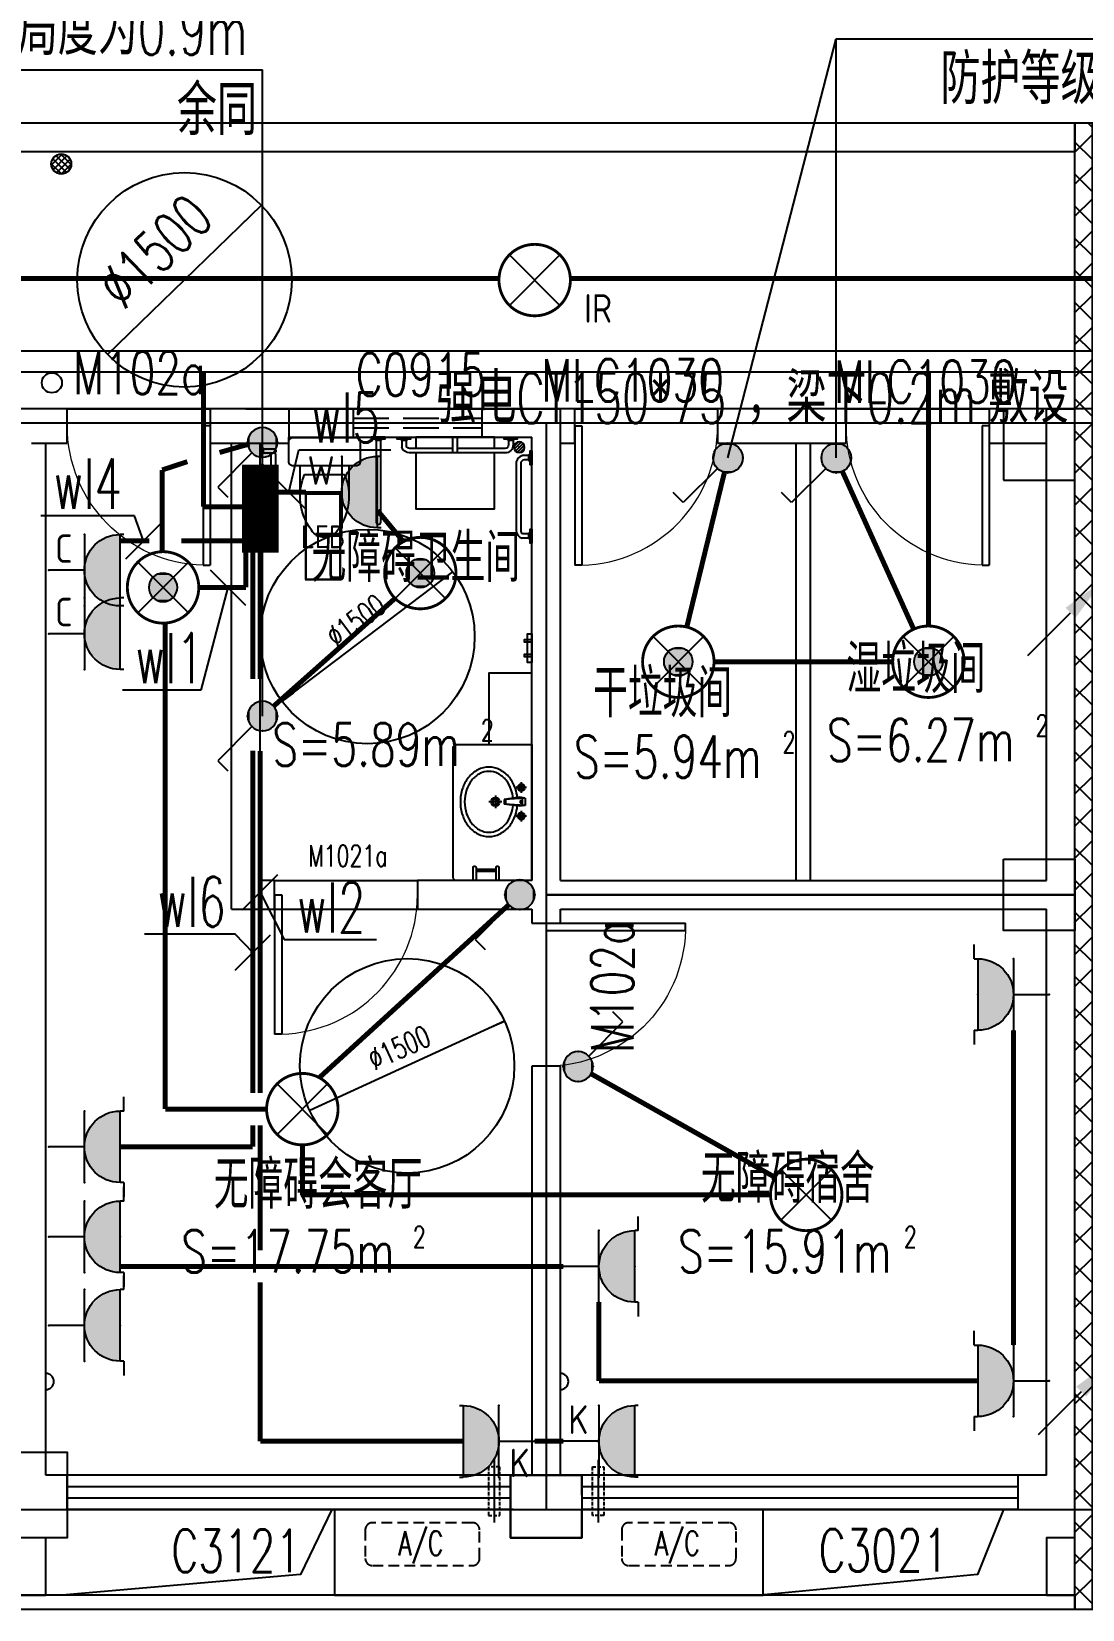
# Model space of a CAD drawing. Extents: x -9422388 to 15610651, y -1992469 to 953794.
# Drawn here: x -2735511 to -2728159, y -207151 to -196112 of the extents above; entities that cross this region are included whole.
import ezdxf
from ezdxf.enums import TextEntityAlignment as Align

# ---------------------------------------------------------------- set-up
doc = ezdxf.new("R2010")
doc.units = 0
doc.header["$LTSCALE"] = 1000
for name, pattern in [('( Hidden )', [0.375, 0.25, -0.125]), ('ACAD_ISO04W100', [30, 24, -3, 0, -3]), ('DASH', [0.35, 0.25, -0.1])]:
    doc.linetypes.add(name, pattern=pattern)
for name, color, linetype in [('0-厨卫家具', 253, 'Continuous'), ('A-FLOR-HVAC', 4, 'Continuous'), ('A-FLOR-OTHER2-ON', 83, 'Continuous'), ('A-SECT-DOOR', 141, 'Continuous'), ('CABLETRAY', 4, 'Continuous'), ('DIM-插座', 3, 'Continuous'), ('DIM-照明', 3, 'Continuous'), ('EQUIP-插座', 3, 'Continuous'), ('EQUIP-照明', 3, 'Continuous'), ('EQUIP-箱柜', 3, 'Continuous'), ('J-FURN-厨卫', 253, 'Continuous'), ('LWIRE', 4, 'Continuous'), ('TEL_TEXT', 7, 'Continuous'), ('WALL', 9, 'Continuous'), ('WINDOW_TEXT', 7, 'Continuous'), ('WIRE-插座', 5, 'Continuous'), ('WIRE-照明', 1, 'Continuous')]:
    doc.layers.add(name, color=color, linetype=linetype)
doc.styles.add('_TCH_DIM', font='SIMPLEX', dxfattribs={"bigfont": 'GBCBIG'})
doc.styles.add('_TCH_WINDOW', font='SIMPLEX', dxfattribs={"height": 3.5, "bigfont": 'GBCBIG'})
doc.styles.add('_TEL_ATTDEF', font='GBENOR', dxfattribs={"width": 0.8, "height": 3, "bigfont": 'GBCBIG'})
doc.styles.add('_TEL_DIM', font='SIMPLEX', dxfattribs={"width": 0.8, "height": 3.5, "bigfont": 'HZTXT'})
doc.styles.get("Standard").update_dxf_attribs({"font": 'gbenor.shx', "bigfont": 'gbcbig.shx'})

# ---------------------------------------------------------------- blocks, each defined once
blk = doc.blocks.new('KTWJ1')
at = {"layer": 'A-FLOR-HVAC', "color": 0, "linetype": '( Hidden )', "ltscale": 0.3}
blk.add_lwpolyline([(152982, -14209, 0.414214), (153032, -14259), (153732, -14259, 0.414214), (153782, -14209), (153782, -14009, 0.414214), (153732, -13959), (153032, -13959, 0.414214), (152982, -14009)], format="xyb", close=True, dxfattribs=at)
at = {"layer": 'A-FLOR-HVAC', "color": 0, "style": '_TCH_WINDOW', "width": 0.705882}
blk.add_text('A/C', height=170, dxfattribs=at).set_placement((153214, -14188))
blk = doc.blocks.new('KTB')
at = {"layer": 'A-SECT-DOOR', "color": 0}
blk.add_lwpolyline([(1040319, -403775), (1039069, -403775), (1039069, -404375), (1042069, -404375), (1042069, -403775), (1040819, -403775)], dxfattribs=at)
at = {"layer": 'A-FLOR-HVAC', "color": 8}
for p in [(886302, -389909), (888096, -389909)]:
    blk.add_blockref('KTWJ1', p, dxfattribs=at)
blk = doc.blocks.new('A$C0CF77FE4')
at = {"layer": 'A-FLOR-OTHER2-ON', "color": 0, "linetype": 'ACAD_ISO04W100', "ltscale": 5}
blk.add_line((40, 440), (40, 0), dxfattribs=at)
at = {"layer": 'A-FLOR-OTHER2-ON', "color": 0, "linetype": 'DASH', "ltscale": 0.1}
blk.add_lwpolyline([(0, 390), (80, 390), (80, 50), (0, 50)], close=True, dxfattribs=at)
blk = doc.blocks.new('211')
at = {"color": 0}
blk.add_lwpolyline([(1062483, -473114), (1062471, -473126), (1062471, -473158), (1062483, -473171)], dxfattribs=at)
blk.add_lwpolyline([(1062493, -473193), (1062483, -473193), (1062483, -473096), (1062493, -473096)], close=True, dxfattribs=at)
blk = doc.blocks.new('$lvtry$00000171')
at = {"color": 0}
for p, q in [((-74, 11), (-11, 74)), ((-70, -27), (27, 70)), ((-53, -53), (53, 53)), ((-27, -70), (70, 27)), ((11, -74), (74, -11))]:
    blk.add_line(p, q, dxfattribs=at)
blk.add_circle((0, 0), 75, dxfattribs=at)
blk.add_point((0, 0), dxfattribs=at)
blk = doc.blocks.new('A$C39CF5C5E')
at = {"color": 0}
for points in [[(66, 881), (66, 921), (34, 921), (34, 876)], [(630, 424), (740, 424)], [(630, 392), (740, 392)], [(677, 66), (717, 66), (717, 34), (672, 34)]]:
    blk.add_lwpolyline(points, dxfattribs=at)
for points in [[(613, 921), (613, 891, -0.414213), (556, 834), (89, 834, -0.336778), (34, 876)], [(581, 921), (581, 891, -0.414211), (556, 866), (89, 866, -0.298815), (66, 881)], [(717, 813), (687, 813, 0.414213), (630, 756), (630, 89, 0.336778), (672, 34)], [(717, 781), (687, 781, 0.414211), (662, 756), (662, 424)], [(662, 392), (662, 89, 0.298815), (677, 66)]]:
    blk.add_lwpolyline(points, format="xyb", dxfattribs=at)
at = {"layer": 'WALL', "color": 0}
for points in [[(630, 133), (240, 133), (240, 683), (630, 683)], [(662, 683), (740, 683), (740, 133), (662, 133)]]:
    blk.add_lwpolyline(points, dxfattribs=at)
at = {"layer": 'J-FURN-厨卫', "color": 8, "xscale": 0.5, "yscale": 0.5, "zscale": 0.5, "rotation": 180}
blk.add_blockref('$lvtry$00000171', (670, 856, 0), dxfattribs=at)
at = {"layer": 'WALL', "color": 8, "xscale": -1, "rotation": 270}
for p in [(473193, -1061550), (473740, -1061550)]:
    blk.add_blockref('211', p, dxfattribs=at)
at = {"layer": 'WALL', "color": 8}
for p in [(-1061754, 473940), (-1061754, 473193)]:
    blk.add_blockref('211', p, dxfattribs=at)
blk = doc.blocks.new('A$C53926EF1')
at = {"layer": '0-厨卫家具', "color": 0, "linetype": 'ByBlock'}
for p, q in [((439, 110), (439, 390)), ((499, 420), (499, 80))]:
    blk.add_line(p, q, dxfattribs=at)
blk.add_lwpolyline([(49, 342, 0.537872), (49, 158, 0.149947), (269, 80), (499, 80), (499, 30, 0.414214), (529, 0), (669, 0, 0.414214), (699, 30), (699, 470, 0.414214), (669, 500), (529, 500, 0.414214), (499, 470), (499, 420), (269, 420, 0.149947)], format="xyb", close=True, dxfattribs=at)
for centre, start, end in [((286, 23), 67.4505, 91.4725), ((286, 477), 268.6339, 292.5495)]:
    blk.add_arc(centre, 398, start, end, dxfattribs=at)
blk = doc.blocks.new('$plan$00001624')
at = {"color": 0}
for p, q in [((646, -13), (661, -28)), ((701, -28), (716, -13))]:
    blk.add_line(p, q, dxfattribs=at)
for points in [[(60, 0), (60, -13), (-60, -13), (-60, 0)], [(744, 0), (744, -13), (624, -13), (624, 0)]]:
    blk.add_lwpolyline(points, close=True, dxfattribs=at)
blk.add_lwpolyline([(-38, -13), (-23, -28), (17, -28), (33, -13)], dxfattribs=at)
for points in [[(-23, -28), (-23, -66, 0.414213), (49, -137), (632, -137, 0.119966), (665, -129)], [(17, -28), (17, -66, 0.414211), (49, -97), (632, -97, 0.298815), (661, -78)]]:
    blk.add_lwpolyline(points, format="xyb", dxfattribs=at)
blk.add_lwpolyline([(681, -137), (681, -137, -0.414214), (661, -117), (661, -28), (701, -28), (701, -117, -0.414214)], format="xyb", close=True, dxfattribs=at)
blk = doc.blocks.new('$DorLib2D$00000001')
at = {"color": 0}
for p, q in [((0.45, 0.975), (0.5, 0.975)), ((0.45, 0), (0.45, 0.975)), ((0.5, 0), (0.5, 0.975)), ((0.5, 0), (0.45, 0))]:
    blk.add_line(p, q, dxfattribs=at)
at = {"color": 0, "lineweight": 13}
blk.add_arc((0.475, 0), 0.975, 91.4693, 180, dxfattribs=at)
blk = doc.blocks.new('$TCHSYS$WIN2D')
at = {"color": 0}
for p, q in [((-0.5, 0.5), (0.5, 0.5)), ((-0.5, 0.5), (-0.5, -0.5)), ((0.5, 0.5), (0.5, -0.5)), ((0.5, 0.1667), (-0.5, 0.1667)), ((0.5, -0.1667), (-0.5, -0.1667)), ((-0.5, -0.5), (0.5, -0.5))]:
    blk.add_line(p, q, dxfattribs=at)
blk = doc.blocks.new('542523')
h = blk.add_hatch()
h.set_pattern_fill('ANSI37', color=8, scale=100)
h.set_pattern_definition([(45, (1001436.12, 205282.17), (-112.2532, 112.2532), []), (135, (1001436.12, 205282.17), (-112.2532, -112.2532), [])])
h.paths.add_polyline_path([(1622929.8, -188792.5), (1623049.8, -188792.5), (1623049.8, -199192.6), (1622929.8, -199192.6)])
h = blk.add_hatch()
h.set_pattern_fill('ANSI37', color=8, scale=20)
h.set_pattern_definition([(45, (561530.523, 194924.172), (-22.4506403, 22.4506403), []), (135, (561530.523, 194924.172), (-22.4506403, -22.4506403), [])])
edge = h.paths.add_edge_path()
edge.add_arc((1615838, -189080.4), 70, 0, 360)
at = {"color": 8}
for p, q in [((1579529.8, -188792.6), (1622929.8, -188792.5)), ((1593929.8, -188792.6), (1636422.2, -188792.5)), ((1622929.8, -188792.5), (1622929.8, -188992.5)), ((1579729.8, -188992.6), (1622929.8, -188992.5)), ((1615879.8, -190792.6), (1615629.8, -190792.6)), ((1615879.8, -190792.6), (1616879.8, -190792.6)), ((1615879.8, -191032.6), (1615879.8, -190792.6)), ((1617129.8, -190792.6), (1616879.8, -190792.6)), ((1616879.8, -190792.6), (1616879.8, -191032.6)), ((1617129.8, -190792.6), (1617429.8, -190792.6)), ((1617429.8, -190792.6), (1619329.8, -190792.6)), ((1617429.8, -190792.6), (1617429.8, -190992.6)), ((1619429.8, -190792.6), (1619329.8, -190792.6)), ((1619329.8, -194092.6), (1619329.8, -190792.6)), ((1619429.8, -191032.6), (1619429.8, -190792.6)), ((1619429.8, -190792.6), (1620429.8, -190792.6)), ((1621329.8, -190792.6), (1620429.8, -190792.6)), ((1620429.8, -190792.6), (1620429.8, -191032.6)), ((1621329.8, -191032.6), (1621329.8, -190792.6)), ((1621329.8, -190792.6), (1622329.8, -190792.6)), ((1622729.8, -190792.6), (1622329.8, -190792.6)), ((1622329.8, -190792.6), (1622329.8, -191032.6)), ((1622729.8, -194092.6), (1622729.8, -190792.6)), ((1622729.8, -190792.6), (1622929.8, -190792.6)), ((1622929.8, -194192.6), (1622929.8, -190792.6)), ((1639742.7, -190892.6), (1593929.8, -190892.6)), ((1615629.8, -191032.6), (1615879.8, -191032.6)), ((1615729.8, -198252.6), (1615729.8, -191032.6)), ((1616879.8, -191032.6), (1617129.8, -191032.6)), ((1617029.8, -194292.6), (1617029.8, -191032.6)), ((1617129.8, -191032.6), (1617429.8, -191032.6)), ((1617229.8, -194092.6), (1617229.8, -191032.6)), ((1617429.8, -190992.6), (1619129.8, -190992.6)), ((1617429.8, -191032.6), (1617429.8, -190992.6)), ((1618040.9, -191014.9), (1618028.8, -191002.8)), ((1618085, -191002.8), (1618072.9, -191014.9)), ((1619129.8, -194092.6), (1619129.8, -190992.6)), ((1619329.8, -191032.6), (1619429.8, -191032.6)), ((1620429.8, -191032.6), (1621329.8, -191032.6)), ((1620979.8, -194092.6), (1620979.8, -191032.6)), ((1620979.8, -191032.6), (1621079.8, -191032.6)), ((1621079.8, -194092.6), (1621079.8, -191032.6)), ((1622329.8, -191032.6), (1622729.8, -191032.6)), ((1618874.8, -193497.5, 0), (1618874.8, -193587.6, 0)), ((1619092.3, -193442.6, 0), (1619019.3, -193442.6, 0)), ((1619055.8, -193406.1, 0), (1619055.8, -193479.1, 0)), ((1618919.9, -193542.6, 0), (1618829.8, -193542.6, 0)), ((1619043.3, -193511.1, 0), (1618935.6, -193525.9, 0)), ((1619082.2, -193517.6, 0), (1618935.6, -193525.9, 0)), ((1618935.6, -193525.9, 0), (1618935.6, -193559.3, 0)), ((1619082.2, -193567.6, 0), (1618935.6, -193559.3, 0)), ((1619043.3, -193574, 0), (1618935.6, -193559.3, 0)), ((1618945.7, -193525.4, 0), (1618945.7, -193559.7, 0)), ((1619082.2, -193517.6, 0), (1619043.3, -193511.1, 0)), ((1619082.2, -193567.6, 0), (1619043.3, -193574, 0)), ((1619055.8, -193606.1, 0), (1619055.8, -193679.1, 0)), ((1619062.5, -193518.7, 0), (1619062.5, -193566.5, 0)), ((1619082.2, -193517.6, 0), (1619082.2, -193567.6, 0)), ((1619092.3, -193642.6, 0), (1619019.3, -193642.6, 0)), ((1617329.8, -194092.6), (1617229.8, -194092.6)), ((1617329.8, -194092.6), (1618329.8, -194092.6)), ((1617329.8, -194292.6), (1617329.8, -194092.6)), ((1619129.8, -194092.6), (1618329.8, -194092.6)), ((1618329.8, -194092.6), (1618329.8, -194292.6)), ((1619329.8, -194092.6), (1621029.8, -194092.6)), ((1621029.8, -194092.6), (1622729.8, -194092.6)), ((1622929.8, -198492.6), (1622929.8, -194192.6)), ((1617029.8, -194292.6), (1617329.8, -194292.6)), ((1617329.8, -194292.6), (1618329.8, -194292.6)), ((1618329.8, -194292.6), (1619129.8, -194292.6)), ((1619129.8, -194292.6), (1619129.8, -194392.6)), ((1619329.8, -194392.6), (1619329.8, -194292.6)), ((1619329.8, -194292.6), (1621029.8, -194292.6)), ((1621029.8, -194292.6), (1622729.8, -194292.6)), ((1622729.8, -198252.6), (1622729.8, -194292.6)), ((1619129.8, -194392.6), (1619329.8, -194392.6)), ((1619329.8, -195392.6), (1619129.8, -195392.6)), ((1619129.8, -195392.6), (1619129.8, -198252.6)), ((1619329.8, -198252.6), (1619329.8, -195392.6)), ((1615879.8, -198252.6), (1615729.8, -198252.6)), ((1615879.8, -198492.6), (1615879.8, -198252.6)), ((1619229.8, -198252.6), (1618979.8, -198252.6)), ((1618979.8, -198252.6), (1618979.8, -198392.6)), ((1619129.8, -198252.6), (1619329.8, -198252.6)), ((1619479.8, -198252.6), (1619229.8, -198252.6)), ((1619479.8, -198392.6), (1619479.8, -198252.6)), ((1622729.8, -198252.6), (1622529.8, -198252.6)), ((1622529.8, -198252.6), (1622529.8, -198492.6)), ((1615529.8, -198492.6), (1615879.8, -198492.6)), ((1618979.8, -198492.6), (1618979.8, -198692.6)), ((1619479.8, -198692.6), (1619479.8, -198492.6)), ((1622529.8, -198492.6), (1622929.8, -198492.6)), ((1618979.8, -198692.6), (1619479.8, -198692.6))]:
    blk.add_line(p, q, dxfattribs=at)
at = {"color": 8, "linetype": 'DASH'}
for p, q in [((1617879.8, -190792.6, 900), (1617879.8, -190992.6, 900)), ((1617879.8, -190859.2, 900), (1618779.8, -190859.2, 900)), ((1618779.8, -190792.6, 900), (1618779.8, -190992.6, 900)), ((1617879.8, -190925.9, 900), (1618779.8, -190925.9, 900))]:
    blk.add_line(p, q, dxfattribs=at)
at = {"color": 8}
for points in [[(1629019.7, -172945.8), (1629019.7, -172945.8, -0.4142136), (1629241, -171980.9), (1636189.1, -167626.1, -0.4142136), (1638256.7, -168100.5), (1651526.9, -189272.8, -0.2728148), (1651568.4, -190795.7), (1647349.6, -198418.9, -0.2728148), (1646037.2, -199192.6), (1580429.8, -199192.6, -0.4142134), (1578829.8, -197592.6), (1578829.8, -189492.6, -0.4142137), (1579529.8, -188792.6), (1579529.8, -188792.6)], [(1622929.8, -199092.6), (1580429.8, -199092.6, -0.4142134), (1578929.8, -197592.6), (1578929.8, -189492.6, -0.4142137), (1579529.8, -188892.6), (1579529.8, -188892.6)], [(1618719.4, -194092.6), (1618719.4, -194002.6, -0.4142136), (1618729.4, -193992.6, -0.4142136), (1618739.4, -194002.6), (1618739.4, -194092.6)], [(1618879.4, -194092.6), (1618879.4, -194002.6, -0.4142136), (1618889.4, -193992.6), (1618889.4, -193992.6, -0.4142136), (1618899.4, -194002.6), (1618899.4, -194092.6)]]:
    blk.add_lwpolyline(points, format="xyb", dxfattribs=at)
for points in [[(1593929.8, -190892.6), (1593929.8, -198492.6), (1646508.8, -198492.6), (1651184.3, -190044.2), (1637238.7, -167794.3), (1630799.1, -171830.5), (1641151.3, -188347.3), (1639742.7, -190892.6)], [(1622929.8, -188792.5), (1623049.8, -188792.5), (1623049.8, -199192.6), (1622929.8, -199192.6)], [(1622429.8, -191292.6), (1622929.8, -191292.6), (1622929.8, -190792.6), (1622429.8, -190792.6)], [(1619229.8, -194192.6), (1622929.8, -194192.6), (1622929.8, -190892.6), (1619229.8, -190892.6)], [(1618006.8, -190992.6), (1618006.8, -191002.8), (1618102.9, -191002.8), (1618102.9, -190992.6)], [(1619129.8, -192567.3), (1619099.8, -192567.3), (1619099.8, -192367.3), (1619129.8, -192367.3)], [(1619129.8, -192426.2), (1619079.8, -192426.2), (1619079.8, -192406.2), (1619129.8, -192406.2)], [(1619129.8, -192528.9), (1619079.8, -192528.9), (1619079.8, -192508.9), (1619129.8, -192508.9)], [(1622429.8, -193942.6), (1622929.8, -193942.6), (1622929.8, -194442.6), (1622429.8, -194442.6)], [(1619229.8, -198492.6), (1622929.8, -198492.6), (1622929.8, -194192.6), (1619229.8, -194192.6)], [(1615379.8, -198092.6), (1615879.8, -198092.6), (1615879.8, -198692.6), (1615379.8, -198692.6)], [(1618979.8, -198252.6), (1619479.8, -198252.6), (1619479.8, -198692.6), (1618979.8, -198692.6)], [(1615529.8, -199092.6), (1615729.8, -199092.6), (1615729.8, -198692.6), (1615529.8, -198692.6)], [(1622729.8, -199092.6), (1622929.8, -199092.6), (1622929.8, -198692.6), (1622729.8, -198692.6)]]:
    blk.add_lwpolyline(points, close=True, dxfattribs=at)
for points in [[(1616161.9, -190413.5), (1617237.5, -189368)], [(1617094.1, -189507.4), (1617237.5, -189368)], [(1616305.3, -190274.1), (1616161.9, -190413.5)], [(1625949.8, -190792.6), (1600529.8, -190792.6)], [(1617382.2, -192839.5), (1618577.4, -191933.2)], [(1618497.8, -191993.6), (1618577.4, -191933.2)], [(1617461.9, -192779.1), (1617382.2, -192839.5)], [(1618739.4, -194012.6), (1618879.4, -194012.6)], [(1618739.4, -194027.6), (1618879.4, -194027.6)], [(1618938.7, -195076), (1617575.8, -195702.5)], [(1618847.8, -195117.8), (1618938.7, -195076)], [(1617666.6, -195660.8), (1617575.8, -195702.5)], [(1617729.8, -198492.6), (1617512.3, -198947.3), (1615843.5, -199092.6)], [(1622429.8, -198492.6), (1622248.6, -198947.3), (1620729.8, -199092.6)], [(1622929.8, -199092.6), (1622929.8, -199192.6)]]:
    blk.add_lwpolyline(points, dxfattribs=at)
blk.add_lwpolyline([(1618056.9, -191602.4), (1618056.9, -191602.4, 0.414214), (1618072.9, -191586.4), (1618072.9, -191014.9), (1618040.9, -191014.9), (1618040.9, -191586.4, 0.414214)], format="xyb", close=True, dxfattribs=at)
at = {"color": 8, "elevation": 0}
blk.add_lwpolyline([(1619129.8, -193142.6), (1619129.8, -192642.6), (1618829.8, -192642.6), (1618829.8, -193142.6)], close=True, dxfattribs=at)
blk.add_lwpolyline([(1619129.8, -194092.6), (1618599.8, -194092.6, -0.4142136), (1618579.8, -194072.6), (1618579.8, -193162.6, -0.4142136), (1618599.8, -193142.6), (1619129.8, -193142.6)], format="xyb", close=True, dxfattribs=at)
for points in [[(1619028.3, -193513.2, 0.0550337), (1619014.9, -193449.7, 0.0888494), (1618973.5, -193373.4, 0.1049875), (1618906.6, -193318.5, 0.1201704), (1618829.8, -193299.7, 0.1201704), (1618753, -193318.5, 0.1049875), (1618686.2, -193373.4, 0.0888494), (1618644.8, -193449.7, 0.0800516), (1618629.8, -193542.6, 0.0800516)], [(1618998.6, -193517.2, 0.0560664), (1618986.4, -193459.1, 0.0888494), (1618950, -193392.1, 0.1049875), (1618892.8, -193345.1, 0.1201704), (1618829.8, -193329.7, 0.1201704), (1618766.8, -193345.1, 0.1049875), (1618709.6, -193392.1, 0.0888494), (1618673.3, -193459.1, 0.0800516), (1618659.8, -193542.6, 0.0800516)], [(1618629.8, -193542.6, 0.0800516), (1618644.8, -193635.4, 0.0888494), (1618686.2, -193711.8, 0.1049875), (1618753, -193766.7, 0.1201704), (1618829.8, -193785.4, 0.1201704), (1618906.6, -193766.7, 0.1049875), (1618973.5, -193711.8, 0.0888494), (1619014.9, -193635.4, 0.0550337), (1619028.3, -193572, 0.0800516)], [(1618659.8, -193542.6, 0.0800516), (1618673.3, -193626, 0.0888494), (1618709.6, -193693.1, 0.1049875), (1618766.8, -193740, 0.1201704), (1618829.8, -193755.4, 0.1201704), (1618892.8, -193740, 0.1049875), (1618950, -193693.1, 0.0888494), (1618986.4, -193626, 0.0560664), (1618998.6, -193567.9, 0.0800516)]]:
    blk.add_lwpolyline(points, format="xyb", dxfattribs=at)
at = {"color": 8}
for centre, radius in [((1615838, -189080.4), 70), ((1616699.7, -189890.8), 750), ((1615772, -190611.1), 70), ((1617979.8, -192386.4), 750), ((1619055.8, -193442.6, 0), 25), ((1619055.8, -193442.6, 0), 15), ((1618874.8, -193542.6, 0), 30), ((1618874.8, -193542.6, 0), 20), ((1619055.8, -193642.6, 0), 25), ((1619055.8, -193642.6, 0), 15), ((1618257.2, -195389.3), 750)]:
    blk.add_circle(centre, radius, dxfattribs=at)
for centre, radius, start, end in [((1617229.8, -191219.5), 37.7, 270, 90), ((1619055.1, -193541.4, 0), 7.19, 350.52523, 189.47477), ((1619055.1, -193543.8, 0), 7.19, 170.52523, 9.47477), ((1615729.8, -197597.9), 56.6, 270, 90), ((1619329.8, -197597.9), 56.6, 270, 90)]:
    blk.add_arc(centre, radius, start, end, dxfattribs=at)
for name, p in [('KTB', (578680.6, 205282.2)), ('A$C0CF77FE4', (1619553.7, -198585.5))]:
    blk.add_blockref(name, p, dxfattribs=at)
ref = blk.add_blockref('$DorLib2D$00000001', (1616379.8, -190912.6), dxfattribs=dict(at, xscale=1000, yscale=-1000, zscale=240, rotation=359.9999999999621))
ref.add_attrib('A', 'M102a', (1615919.8, -190690.1), dxfattribs={"layer": 'WINDOW_TEXT', "color": 8, "height": 297.5, "style": '_TCH_WINDOW', "width": 0.705882})
ref = blk.add_blockref('$DorLib2D$00000001', (1619929.8, -190912.6), dxfattribs=dict(at, xscale=-1000, yscale=-1000, zscale=240, rotation=359.9999999999639))
ref.add_attrib('A', 'MLC1030', (1619196.3, -190742.3), dxfattribs={"layer": 'WINDOW_TEXT', "color": 8, "height": 297.5, "style": '_TCH_WINDOW', "width": 0.705882})
ref = blk.add_blockref('$DorLib2D$00000001', (1621829.8, -190912.6), dxfattribs=dict(at, xscale=1000, yscale=-1000, zscale=240, rotation=359.9999999999639))
ref.add_attrib('A', 'MLC1030', (1621243.3, -190751.6), dxfattribs={"layer": 'WINDOW_TEXT', "color": 8, "height": 297.5, "style": '_TCH_WINDOW', "width": 0.705882})
at = {"color": 8, "xscale": 0.8000000000000004, "yscale": 0.8000000000000004, "zscale": 0.8000000000000004, "rotation": 90.0000159714743}
blk.add_blockref('$plan$00001624', (1617229.8, -191633), dxfattribs=at)
at = {"color": 8, "extrusion": (0, 0, -1), "zscale": -1, "rotation": 90.00000528721758}
blk.add_blockref('A$C53926EF1', (-1617429.8, -191691.9), dxfattribs=at)
at = {"color": 8, "xscale": -1, "rotation": 270}
blk.add_blockref('A$C39CF5C5E', (1618186.2, -191732.1), dxfattribs=at)
at = {"color": 8}
ref = blk.add_blockref('$DorLib2D$00000001', (1617829.8, -194192.6), dxfattribs=dict(at, xscale=-1000, yscale=-1000, zscale=200, rotation=2.858617119148181e-11))
ref.add_attrib('A', 'M1021a', (1617565.9, -193994.1), dxfattribs={"layer": 'WINDOW_TEXT', "color": 8, "height": 148.75, "style": '_TCH_WINDOW', "width": 0.705882})
ref = blk.add_blockref('$DorLib2D$00000001', (1619229.8, -194892.6), dxfattribs=dict(at, xscale=1000, yscale=-1000, zscale=200, rotation=89.99999706265596))
ref.add_attrib('A', 'M102a', (1619842.1, -195300.1), dxfattribs={"layer": 'WINDOW_TEXT', "color": 8, "height": 297.5, "rotation": 90, "style": '_TCH_WINDOW', "width": 0.705882})
ref = blk.add_blockref('$TCHSYS$WIN2D', (1617429.8, -198372.6), dxfattribs=dict(at, xscale=3100, yscale=-240, zscale=240, rotation=179.9999999999629))
ref.add_attrib('A', 'C3121', (1616607.1, -198930.9), dxfattribs={"layer": 'WINDOW_TEXT', "color": 8, "height": 297.5, "rotation": 360, "style": '_TCH_WINDOW', "width": 0.705882})
at = {"color": 8, "xscale": -1}
blk.add_blockref('A$C0CF77FE4', (1618906, -198585.5), dxfattribs=at)
at = {"color": 8}
ref = blk.add_blockref('$TCHSYS$WIN2D', (1621004.8, -198372.6), dxfattribs=dict(at, xscale=-3050.000885376008, yscale=240, zscale=240, rotation=359.9999999999639))
ref.add_attrib('A', 'C3021', (1621135.9, -198927.4), dxfattribs={"layer": 'WINDOW_TEXT', "color": 8, "height": 297.5, "style": '_TCH_WINDOW', "width": 0.705882})
at = {"color": 8, "style": '_TCH_DIM', "width": 0.705882}
for height, rotation, p in [(297.5, 44.18747, (1616272.6, -190110.4)), (148.75, 37.17112, (1617764.4, -192470.5)), (148.75, 24.68901, (1618028.7, -195424.8))]:
    blk.add_text('%%c1500', height=height, rotation=rotation, dxfattribs=at).set_placement(p)
at = {"color": 8, "style": '_TCH_DIM'}
for s, p in [('无障碍卫生间', (1617589.3, -192004.2)), ('湿垃圾间', (1621331.2, -192781.9)), ('干垃圾间', (1619558.9, -192950.9)), ('无障碍会客厅', (1616905, -196389.6)), ('无障碍宿舍', (1620313.5, -196347.9))]:
    blk.add_text(s, height=337.59, dxfattribs=at).set_placement(p)
at = {"color": 8, "style": '_TCH_DIM', "width": 0.705882}
for s, height, p in [('2', 148.8, (1622653.9, -193083.4)), ('S=5.89m', 297.5, (1617314, -193290.9)), ('2', 148.8, (1618774, -193115.9)), ('2', 148.8, (1620883.8, -193200.2)), ('S=6.27m', 297.5, (1621193.9, -193258.4)), ('S=5.94m', 297.5, (1619423.8, -193375.2)), ('S=17.75m', 297.5, (1616677.1, -196836.1)), ('2', 148.8, (1618297.1, -196661.1)), ('S=15.91m', 297.5, (1620153.5, -196836.1)), ('2', 148.8, (1621733.5, -196661.1))]:
    blk.add_text(s, height=height, dxfattribs=at).set_placement(p)
at = {"layer": 'WINDOW_TEXT', "color": 8, "style": '_TCH_WINDOW', "width": 0.705882}
blk.add_text('C0915', height=297.5, dxfattribs=at).set_placement((1617897.5, -190701.9))
blk = doc.blocks.new('$equip$00002530')
for p, q in [((-0.354, 0.354), (0.354, -0.354)), ((0.354, 0.354), (-0.354, -0.354))]:
    blk.add_line(p, q)
at = {"const_width": 0.04}
blk.add_lwpolyline([(0, 0.5, -1), (0, -0.5, -1), (0, 0.5, -2.479085)], format="xyb", dxfattribs=at)
blk.add_circle((0, 0), 0.5)
for p in [(0, 0.5), (-0.5, 0), (0.5, 0), (0, -0.5)]:
    blk.add_point(p)
at = {"color": 7, "style": '_TEL_DIM', "flags": 1}
blk.add_attdef('A', text='', height=0.00002, dxfattribs=at).set_placement((0, 0), align=Align.MIDDLE_CENTER)
at = {"color": 7, "style": '_TEL_DIM'}
blk.add_attdef('$TEXT$', text='', height=0.4, dxfattribs=at).set_placement((0.887, -0.396), align=Align.MIDDLE_CENTER)
blk = doc.blocks.new('$TelecSys$00000081')
for p, q in [((0.104, 0.104), (0.104, 0.104)), ((-0.104, -0.104), (-0.104, -0.104)), ((-1.15, -1.15), (-0.55, -0.55))]:
    blk.add_line(p, q)
at = {"const_width": 0.142}
blk.add_lwpolyline([(0.071, 0, 1), (-0.071, 0, 1)], format="xyb", close=True, dxfattribs=at)
blk.add_solid([(-0.62, -0.48), (-0.48, -0.62), (-0.1, -0.1)])
at = {"width": 0.8, "flags": 9}
blk.add_attdef('A', (0, 0), '', height=0.00002, rotation=180, dxfattribs=at)
blk = doc.blocks.new('$equip$00002539')
for p, q in [((-0.354, 0.354), (0.354, -0.354)), ((0.354, 0.354), (-0.354, -0.354))]:
    blk.add_line(p, q)
at = {"const_width": 0.04}
blk.add_lwpolyline([(-0.5, 0, 1), (0.5, 0, 1), (-0.5, 0, 0.911406)], format="xyb", dxfattribs=at)
blk.add_circle((0, 0), 0.5)
for p in [(0, 0.5), (-0.5, 0), (0.5, 0), (0, -0.5)]:
    blk.add_point(p)
at = {"color": 7, "style": '_TEL_DIM', "flags": 1}
blk.add_attdef('A', text='', height=0.00002, dxfattribs=at).set_placement((0, 0), align=Align.MIDDLE_CENTER)
blk = doc.blocks.new('$equip$00002828')
for p, q in [((0.354, 0.354), (-0.354, -0.354)), ((-0.354, 0.354), (0.354, -0.354))]:
    blk.add_line(p, q)
at = {"const_width": 0.04}
blk.add_lwpolyline([(0.5, 0, -1), (-0.5, 0, -1), (0.5, 0, 1)], format="xyb", dxfattribs=at)
for radius in [0.5, 0.2]:
    blk.add_circle((0, 0), radius)
for p in [(0, 0.5), (-0.5, 0), (0.5, 0), (0, -0.5)]:
    blk.add_point(p)
for points in [[(-0.173, 0.1), (0.173, 0.1), (-0.2, 0), (0.2, 0)], [(-0.173, -0.1), (0.173, -0.1), (-0.2, 0), (0.2, 0)], [(-0.1, 0.173), (0.1, 0.173), (-0.173, 0.1), (0.173, 0.1)], [(0, 0.2), (0, 0.2), (-0.1, 0.173), (0.1, 0.173)], [(-0.1, -0.173), (0.1, -0.173), (-0.173, -0.1), (0.173, -0.1)], [(0, -0.2), (0, -0.2), (-0.1, -0.173), (0.1, -0.173)]]:
    blk.add_solid(points)
at = {"color": 7, "style": '_TEL_DIM', "flags": 1}
for tag in ['A', 'REMARK']:
    blk.add_attdef(tag, text='', height=0.00002, dxfattribs=at).set_placement((0, 0), align=Align.MIDDLE_CENTER)
blk = doc.blocks.new('$equip$00001764')
for p, q in [((-0.5, 1.05), (-0.5, 1)), ((-0.5, 1), (0.5, 1)), ((0.5, 1.05), (0.5, 1)), ((0.5, 0.5), (-0.5, 0.5)), ((0, 0.5), (0, 0))]:
    blk.add_line(p, q)
blk.add_arc((0, 1), 0.5, 180, 0)
for p in [(-0.5, 0.5), (0.5, 0.5), (0, 0)]:
    blk.add_point(p)
for points in [[(0.433, 0.75), (-0.433, 0.75), (0.5, 1), (-0.5, 1)], [(0.25, 0.567), (-0.25, 0.567), (0.433, 0.75), (-0.433, 0.75)], [(0, 0.5), (0, 0.5), (0.25, 0.567), (-0.25, 0.567)]]:
    blk.add_solid(points)
at = {"color": 7, "style": '_TEL_DIM'}
blk.add_attdef('$TEXT$', text='', height=0.4, dxfattribs=at).set_placement((0.303, 0.211), align=Align.MIDDLE_CENTER)
at = {"color": 7, "style": '_TEL_DIM', "flags": 1}
blk.add_attdef('A', text='', height=0.00002, dxfattribs=at).set_placement((0, 0), align=Align.MIDDLE_CENTER)
blk = doc.blocks.new('$equip$00001240')
for p, q in [((-0.5, 1.05), (-0.7, 1.05)), ((-0.5, 1.05), (-0.5, 1)), ((-0.5, 1), (0.5, 1)), ((0.5, 1.05), (0.7, 1.05)), ((0.5, 1.05), (0.5, 1)), ((-0.5, 0.5), (0.5, 0.5)), ((0, 0.5), (0, 0))]:
    blk.add_line(p, q)
blk.add_arc((0, 1), 0.5, 180, 0)
for points in [[(0.433, 0.75), (-0.433, 0.75), (0.5, 1), (-0.5, 1)], [(0.25, 0.567), (-0.25, 0.567), (0.433, 0.75), (-0.433, 0.75)], [(0, 0.5), (0, 0.5), (0.25, 0.567), (-0.25, 0.567)]]:
    blk.add_solid(points)
at = {"layer": 'EQUIP-照明'}
for p in [(0, 1), (-0.5, 0.5), (0.5, 0.5), (0, 0)]:
    blk.add_point(p, dxfattribs=at)
at = {"layer": 'EQUIP-照明', "flags": 9}
blk.add_attdef('A', (0, 0), '', height=0.00002, dxfattribs=at)
blk = doc.blocks.new('$equip$00001962')
for p, q in [((0.147, 0.356), (0.625, 0.833)), ((0.625, 0.833), (0.766, 0.692))]:
    blk.add_line(p, q)
blk.add_circle((0, 0.208), 0.208)
for p in [(0, 0.417), (-0.208, 0.208), (0, 0), (0.208, 0.208)]:
    blk.add_point(p)
for points in [[(-0.18, 0.313), (0.18, 0.313), (-0.208, 0.208), (0.208, 0.208)], [(-0.104, 0.389), (0.104, 0.389), (-0.18, 0.313), (0.18, 0.313)], [(0, 0.417), (0, 0.417), (-0.104, 0.389), (0.104, 0.389)], [(-0.18, 0.104), (0.18, 0.104), (-0.208, 0.208), (0.208, 0.208)], [(-0.104, 0.028), (0.104, 0.028), (-0.18, 0.104), (0.18, 0.104)], [(0, 0), (0, 0), (-0.104, 0.028), (0.104, 0.028)]]:
    blk.add_solid(points)
at = {"layer": 'TEL_TEXT', "style": '_TEL_DIM', "flags": 1}
blk.add_attdef('A', text='', height=0.00002, dxfattribs=at).set_placement((0, 0), align=Align.MIDDLE_CENTER)
blk = doc.blocks.new('*X41')
at = {"color": 0}
for p, q in [((-250, 32.8), (-82.8, 200)), ((-250, 68.2), (-118.2, 200)), ((-250, 103.6), (-153.6, 200)), ((-250, 138.9), (-188.9, 200)), ((-250, 174.3), (-224.3, 200)), ((-247.5, 0), (-47.5, 200)), ((-212.1, 0), (-12.1, 200)), ((-176.8, 0), (23.2, 200)), ((-141.4, 0), (58.6, 200)), ((-106.1, 0), (93.9, 200)), ((-70.7, 0), (129.3, 200)), ((-35.4, 0), (164.6, 200)), ((0, 0), (200, 200)), ((35.4, 0), (235.4, 200)), ((70.7, 0), (250, 179.3)), ((106.1, 0), (250, 143.9)), ((141.4, 0), (250, 108.6)), ((176.8, 0), (250, 73.2)), ((212.1, 0), (250, 37.9)), ((247.5, 0), (250, 2.5))]:
    blk.add_line(p, q, dxfattribs=at)
blk = doc.blocks.new('$equip$00002943')
for p, q in [((-0.75, 0.6), (-0.75, 0)), ((0.75, 0.6), (-0.75, 0.6)), ((0.75, 0), (0.75, 0.6)), ((-0.75, 0), (0.75, 0))]:
    blk.add_line(p, q)
for points, const_width in [([(-0.75, 0.3), (0.75, 0.3)], 0.6), ([(-0.75, 0.6), (-0.75, 0), (0.75, 0), (0.75, 0.6), (-0.75, 0.6), (-0.75, 0)], 0.04)]:
    blk.add_lwpolyline(points, dxfattribs=dict(const_width=const_width))
for p in [(0, 0.6), (-0.75, 0.3), (0.75, 0.3), (0, 0)]:
    blk.add_point(p)
at = {"xscale": 0.00300000000061118, "yscale": 0.00300000000061118, "zscale": 0.00300000000061118}
blk.add_blockref('*X41', (0, 0), dxfattribs=at)
at = {"color": 7, "style": '_TEL_DIM', "flags": 1}
for tag in ['A', 'REMARK']:
    blk.add_attdef(tag, text='', height=0.00002, dxfattribs=at).set_placement((0, 0), align=Align.MIDDLE_CENTER)
blk = doc.blocks.new('$equip$00002908')
for p, q in [((0.75, 0.6), (-0.75, 0.6)), ((-0.75, 0.6), (-0.75, 0)), ((0.75, 0), (0.75, 0.6)), ((-0.75, 0), (0.75, 0))]:
    blk.add_line(p, q)
at = {"const_width": 0.04}
blk.add_lwpolyline([(-0.75, 0.6), (-0.75, 0), (0.75, 0), (0.75, 0.6), (-0.75, 0.6), (-0.75, 0)], dxfattribs=at)
for p in [(0, 0.6), (-0.75, 0.3), (0.75, 0.3), (0, 0)]:
    blk.add_point(p)
at = {"color": 7, "style": '_TEL_DIM'}
blk.add_attdef('$TEXT$', text='', height=0.4, dxfattribs=at).set_placement((0, 0.3), align=Align.MIDDLE_CENTER)
at = {"color": 7, "style": '_TEL_DIM', "flags": 1}
for tag in ['A', 'REMARK']:
    blk.add_attdef(tag, text='', height=0.00002, dxfattribs=at).set_placement((0, 0), align=Align.MIDDLE_CENTER)

msp = doc.modelspace()

# ---------------------------------------------------------------- linework, layer by layer
at = {"layer": 'CABLETRAY'}
for p, q in [((-2753242.44713, -198345.43747), (-2722466.25346, -198345.43747)), ((-2722466.25346, -198495.43747), (-2753242.44713, -198495.43747))]:
    msp.add_line(p, q, dxfattribs=at)
at = {"layer": 'DIM-插座'}
for p, q in [((-2733835.80347, -199210.69378), (-2733588.31609, -199458.18116)), ((-2734851.80347, -199800.18116), (-2734604.31609, -199552.69378)), ((-2734034.99714, -202256.18116), (-2733787.50977, -202008.69378)), ((-2734087.71792, -202679.18116), (-2733840.23055, -202431.69378))]:
    msp.add_line(p, q, dxfattribs=at)
for points in [[(-2733712.05978, -199334.43747), (-2733641.05978, -199038.43747)], [(-2733641.05978, -199038.43747), (-2732996.72645, -199038.43747)], [(-2734791.25346, -199500.43747), (-2735446.25346, -199500.43747)], [(-2734728.05978, -199676.43747), (-2734791.25346, -199500.43747)], [(-2733911.25346, -202132.43747), (-2733743.05978, -202465.43747)], [(-2734086.55978, -202426.43747), (-2734720.22645, -202426.43747)], [(-2733963.97424, -202555.43747), (-2734086.55978, -202426.43747)], [(-2733743.05978, -202465.43747), (-2733098.72645, -202465.43747)]]:
    msp.add_lwpolyline(points, dxfattribs=at)
at = {"layer": 'DIM-照明'}
for p, q in [((-2730638.87131, -199095.35112), (-2729881.2104, -196164.13728)), ((-2729881.2104, -199095.35112), (-2729881.2104, -196164.13728)), ((-2729881.2104, -196164.13728), (-2726415.33593, -196164.13728)), ((-2740806.03984, -196381.29261), (-2733895.42012, -196381.29261)), ((-2733895.42012, -200901.18446), (-2733895.42012, -196381.29261)), ((-2734261.80347, -199877.44077), (-2734014.31609, -200124.92814))]:
    msp.add_line(p, q, dxfattribs=at)
for points in [[(-2734138.05978, -200001.18446), (-2734326.05978, -200720.93747)], [(-2734326.05978, -200720.93747), (-2734874.39311, -200720.93747)]]:
    msp.add_lwpolyline(points, dxfattribs=at)
at = {"layer": 'WIRE-插座', "linetype": 'Continuous', "const_width": 35}
for points in [[(-2733591.25346, -199334.43747), (-2733791.25346, -199334.43747)], [(-2734688.05978, -199676.43747), (-2734891.25346, -199676.43747)], [(-2734031.25346, -199676.43747), (-2734463.05978, -199676.43747)], [(-2733963.97424, -200642.93747), (-2733963.97424, -199751.18446)], [(-2733911.25346, -200640.93747), (-2733911.25346, -199751.18446)], [(-2733963.97424, -203538.68461), (-2733963.97424, -201142.93747)], [(-2733911.25346, -203538.68461), (-2733911.25346, -201144.93747)], [(-2728641.25346, -205301.93747), (-2728641.25346, -203099.43747)], [(-2733963.97424, -203914.43368), (-2733963.97424, -203763.68461)], [(-2733911.25346, -204638.6844), (-2733911.25346, -203763.68461)], [(-2733963.97424, -203914.43368), (-2734891.25346, -203914.43368)], [(-2731791.25346, -204751.18446), (-2734891.25346, -204751.18437)], [(-2733911.25346, -205974.93747), (-2733911.25346, -204863.6844)], [(-2731541.25346, -205551.93747), (-2731541.25346, -205001.18446)], [(-2728891.25346, -205551.93747), (-2731541.25346, -205551.93747)], [(-2732491.25346, -205974.93747), (-2733911.25346, -205974.93747)], [(-2731791.25346, -205974.93747), (-2731991.25346, -205974.93747)]]:
    msp.add_lwpolyline(points, dxfattribs=at)
at = {"layer": 'WIRE-照明', "linetype": 'Continuous', "const_width": 35}
for points in [[(-2736741.54756, -197839.0705), (-2732240.96057, -197839.0705)], [(-2731741.54756, -197839.0705), (-2727015.21663, -197839.0705)], [(-2734308.55978, -199436.62602), (-2734308.55978, -198495.43747)], [(-2729236.25348, -200271.18424), (-2729236.25348, -198495.43747)], [(-2733985.6311, -198997.30409), (-2734196.05978, -199057.27758)], [(-2734421.05978, -199121.404), (-2734597.56416, -199179.43747)], [(-2734597.56416, -199751.26412), (-2734597.56416, -199179.43747)], [(-2730927.07565, -200278.28931), (-2730663.52863, -199196.5574)], [(-2729838.27972, -199190.25977), (-2729339.28712, -200293.40349)], [(-2734031.25346, -199436.62602), (-2734308.55978, -199436.62602)], [(-2732909.85029, -199681.10542), (-2733091.25346, -199462.43747)], [(-2734011.55978, -200001.18446), (-2734011.55978, -199751.18446)], [(-2734011.55978, -200001.18446), (-2734341.25341, -200001.18446)], [(-2732968.03011, -200077.96115), (-2733817.51815, -200832.03262)], [(-2734575.55978, -203651.18461), (-2734575.55978, -200250.69139)], [(-2730736.25323, -200521.18438), (-2729486.25348, -200521.18438)], [(-2732172.37314, -202221.39078), (-2733498.27142, -203431.04367)], [(-2730309.11279, -204128.55789), (-2731596.31203, -203404.03187)], [(-2733866.75334, -203651.18461), (-2734575.55978, -203651.18461)], [(-2733616.55978, -204251.18446), (-2733616.55978, -203901.18453)], [(-2730341.25337, -204251.18446), (-2733616.55978, -204251.18446)]]:
    msp.add_lwpolyline(points, dxfattribs=at)

# ---------------------------------------------------------------- block references
msp.add_blockref('542523', (-4351141.06824, -7958.61085))
at = {"layer": 'EQUIP-插座'}
ref = msp.add_blockref('$equip$00001764', (-2733591.25346, -199334.43747), dxfattribs=dict(at, xscale=-500, yscale=500, zscale=500, rotation=270))
ref.add_attrib('$TEXT$', 'W', dxfattribs={"layer": '0', "color": 7, "height": 200, "style": '_TEL_ATTDEF'}).set_placement((-2733485.74319, -199182.90769), align=Align.MIDDLE_CENTER)
ref = msp.add_blockref('$equip$00001764', (-2735391.25346, -199880.93747), dxfattribs=dict(at, xscale=-500, yscale=500, zscale=500, rotation=270))
ref.add_attrib('$TEXT$', 'C', dxfattribs={"layer": '0', "color": 7, "height": 200, "style": '_TEL_ATTDEF'}).set_placement((-2735285.74319, -199729.40769), align=Align.MIDDLE_CENTER)
ref = msp.add_blockref('$equip$00001764', (-2735391.25346, -200324.93747), dxfattribs=dict(at, xscale=-500, yscale=500, zscale=500, rotation=270))
ref.add_attrib('$TEXT$', 'C', dxfattribs={"layer": '0', "color": 7, "height": 200, "style": '_TEL_ATTDEF'}).set_placement((-2735285.74319, -200173.40769), align=Align.MIDDLE_CENTER)
at = {"layer": 'EQUIP-插座', "xscale": -500, "yscale": 500, "zscale": 500}
for p, rotation in [((-2728391.25346, -202849.43747), 90.00000000000007), ((-2735391.25346, -203914.43747), 270), ((-2735391.25346, -204544.68446), 270), ((-2731791.25346, -204751.18446), 270), ((-2735391.25346, -205163.93747), 270), ((-2728391.25346, -205551.93747), 90.00000000000007)]:
    msp.add_blockref('$equip$00001240', p, dxfattribs=dict(at, rotation=rotation))
at = {"layer": 'EQUIP-插座'}
ref = msp.add_blockref('$equip$00001764', (-2731991.25346, -205974.93747), dxfattribs=dict(at, xscale=-500, yscale=500, zscale=500, rotation=90))
ref.add_attrib('$TEXT$', 'K', dxfattribs={"layer": '0', "color": 7, "height": 200, "style": '_TEL_ATTDEF'}).set_placement((-2732096.76372, -206126.46725), align=Align.MIDDLE_CENTER)
ref = msp.add_blockref('$equip$00001764', (-2731791.25346, -205974.93747), dxfattribs=dict(at, xscale=-500, yscale=500, zscale=500, rotation=270))
ref.add_attrib('$TEXT$', 'K', dxfattribs={"layer": '0', "color": 7, "height": 200, "style": '_TEL_ATTDEF'}).set_placement((-2731685.74319, -205823.40769), align=Align.MIDDLE_CENTER)
at = {"layer": 'EQUIP-照明'}
ref = msp.add_blockref('$equip$00002530', (-2731991.25407, -197851.18092), dxfattribs=dict(at, xscale=500, yscale=500, zscale=500))
ref.add_attrib('$TEXT$', 'IR', dxfattribs={"layer": '0', "color": 7, "height": 200, "style": '_TEL_ATTDEF'}).set_placement((-2731547.62532, -198049.12487), align=Align.MIDDLE_CENTER)
at = {"layer": 'EQUIP-照明', "yscale": 500, "zscale": 500}
for p, xscale, rotation in [((-2733791.25346, -198986.43747), -500, 90), ((-2730638.87131, -198991.18446), 500, 180), ((-2729881.2104, -198991.18446), 500, 180), ((-2733791.25346, -200901.18446), -500, 90), ((-2731991.25346, -202151.18446), -500, 90), ((-2731791.25346, -203352.93747), -500, 270)]:
    msp.add_blockref('$equip$00001962', p, dxfattribs=dict(at, xscale=xscale, rotation=rotation))
for name, p, xscale in [('$equip$00002828', (-2732791.25342, -199901.18446), -500), ('$equip$00002828', (-2734591.25341, -200001.18446), -500), ('$equip$00002828', (-2730986.25323, -200521.18438), 500), ('$equip$00002828', (-2729236.25348, -200521.18424), 500), ('$equip$00002539', (-2733616.75334, -203651.18461), -500), ('$equip$00002539', (-2730091.25337, -204251.18446), -500)]:
    msp.add_blockref(name, p, dxfattribs=dict(at, xscale=xscale))
at = {"layer": 'EQUIP-箱柜', "xscale": -400, "yscale": 400, "zscale": 400, "rotation": 90}
msp.add_blockref('$equip$00002943', (-2733791.25346, -199451.18446), dxfattribs=at)
at = {"layer": 'EQUIP-箱柜'}
ref = msp.add_blockref('$equip$00002908', (-2733591.25346, -199646.93747), dxfattribs=dict(at, xscale=-400, yscale=400, zscale=400, rotation=270))
ref.add_attrib('$TEXT$', 'LEB', dxfattribs={"layer": '0', "color": 7, "height": 160, "style": '_TEL_ATTDEF'}).set_placement((-2733471.25346, -199646.93747), align=Align.MIDDLE_CENTER)
at = {"layer": 'LWIRE', "xscale": 500, "yscale": 500, "zscale": 500}
for p in [(-2727966.24965, -199903.1767), (-2727891.25346, -205351.18433)]:
    msp.add_blockref('$TelecSys$00000081', p, dxfattribs=at)

# ---------------------------------------------------------------- texts
at = {"layer": 'DIM-插座', "color": 7, "style": '_TEL_DIM', "width": 0.64}
for s, p in [('wl5', (-2733553.55978, -198988.43747)), ('wl4', (-2735358.75346, -199450.43747)), ('wl6', (-2734632.72645, -202376.43747)), ('wl2', (-2733655.55978, -202415.43747))]:
    msp.add_text(s, height=350, dxfattribs=at).set_placement(p)
at = {"layer": 'DIM-照明', "color": 7, "style": '_TEL_DIM'}
for s, width, p in [('无障碍开关和调控面板应易于识别，距地面局度为', 0.8, (-2740928.42012, -196276.29261)), ('0.9m', 0.64, (-2734768.42012, -196276.29261)), ('防护等级不低于', 0.8, (-2729152.33593, -196619.13728)), ('余同', 0.8, (-2734494.27839, -196836.29261)), ('wl1', 0.64, (-2734786.89311, -200670.93747))]:
    msp.add_text(s, height=350, dxfattribs=dict(at, width=width)).set_placement(p)
at = {"layer": 'TEL_TEXT', "style": '_TEL_DIM'}
for s, width, p in [('强电', 0.8, (-2732679.94713, -198851.1817)), ('，梁下', 0.8, (-2730509.28047, -198851.1817)), ('敷设', 0.8, (-2728815.94713, -198851.1817)), ('CT150*75', 0.64, (-2732119.94713, -198851.1817)), ('0.2m', 0.64, (-2729669.28047, -198851.1817))]:
    msp.add_text(s, height=350, dxfattribs=dict(at, width=width)).set_placement(p)

doc.saveas('drawing.dxf')
